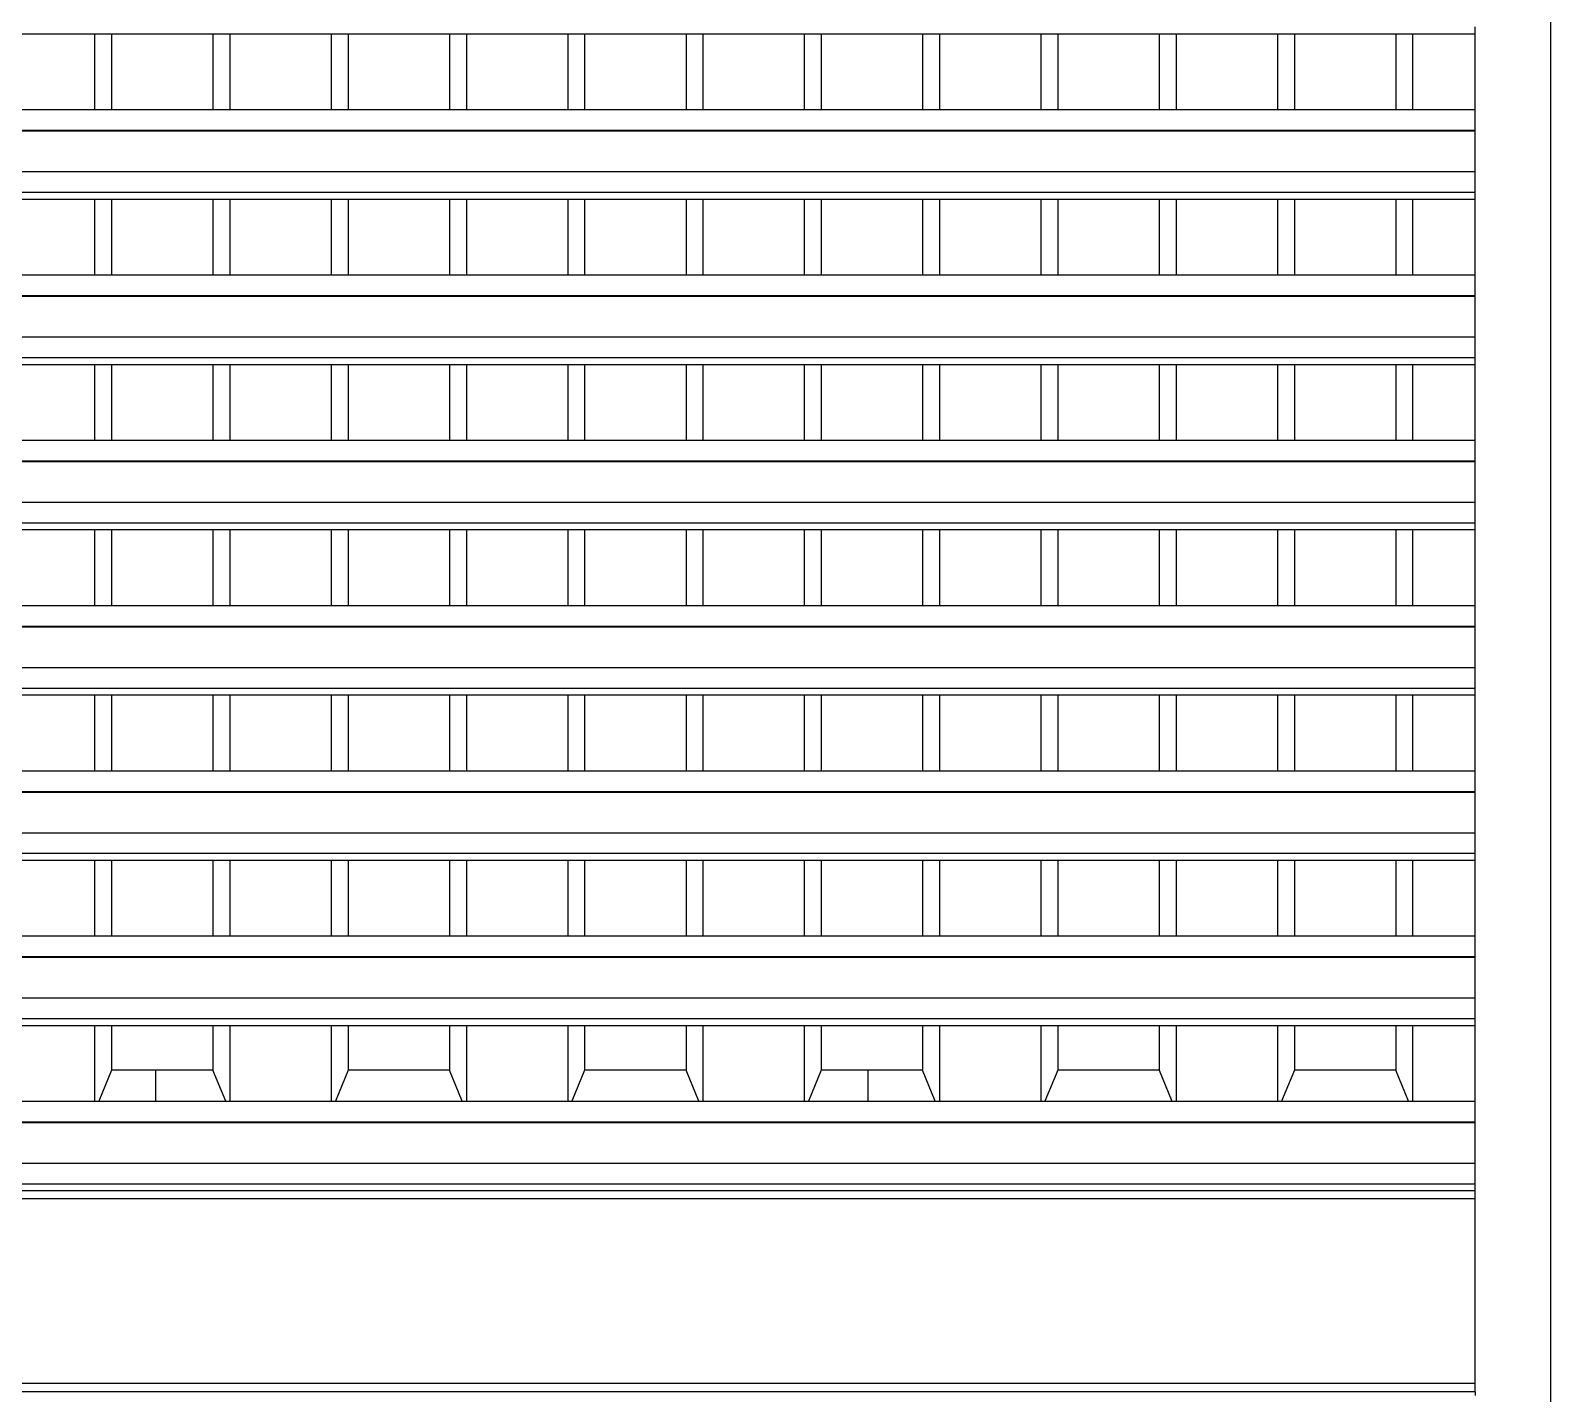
# Model space of a CAD drawing. Extents: x -92 to 92, y -11 to 21.
# Drawn here: x -49.084 to -47.269, y 14.386 to 16.013 of the extents above; entities that cross this region are included whole.
import ezdxf

# ---------------------------------------------------------------- set-up
doc = ezdxf.new("R2010")
doc.units = 0
doc.layers.get('0').update_dxf_attribs({"linetype": 'CONTINUOUS'})

msp = doc.modelspace()

# ---------------------------------------------------------------- linework, layer by layer
for p, q in [((-47.2687, 16.9527), (-47.2687, 11.0141)), ((-49.1279, 16.0093), (-49.0069, 16.0093)), ((-49.0069, 16.0093), (-49.0069, 15.9189)), ((-49.0069, 16.0093), (-48.9867, 16.0093)), ((-48.9867, 16.0093), (-48.9867, 15.9189)), ((-48.9867, 16.0093), (-48.8657, 16.0093)), ((-48.8657, 16.0093), (-48.8657, 15.9189)), ((-48.8657, 16.0093), (-48.8455, 16.0093)), ((-48.8455, 16.0093), (-48.8455, 15.9189)), ((-48.8455, 16.0093), (-48.7245, 16.0093)), ((-48.7245, 16.0093), (-48.7245, 15.9189)), ((-48.7245, 16.0093), (-48.7043, 16.0093)), ((-48.7043, 16.0093), (-48.7043, 15.9189)), ((-48.7043, 16.0093), (-48.5833, 16.0093)), ((-48.5833, 16.0093), (-48.5833, 15.9189)), ((-48.5833, 16.0093), (-48.5631, 16.0093)), ((-48.5631, 16.0093), (-48.5631, 15.9189)), ((-48.5631, 16.0093), (-48.4421, 16.0093)), ((-48.4421, 16.0093), (-48.4421, 15.9189)), ((-48.4421, 16.0093), (-48.4219, 16.0093)), ((-48.4219, 16.0093), (-48.4219, 15.9189)), ((-48.4219, 16.0093), (-48.3008, 16.0093)), ((-48.3008, 16.0093), (-48.3008, 15.9189)), ((-48.3008, 16.0093), (-48.2807, 16.0093)), ((-48.2807, 16.0093), (-48.2807, 15.9189)), ((-48.2807, 16.0093), (-48.1596, 16.0093)), ((-48.1596, 16.0093), (-48.1596, 15.9189)), ((-48.1596, 16.0093), (-48.1395, 16.0093)), ((-48.1395, 16.0093), (-48.1395, 15.9189)), ((-48.1395, 16.0093), (-48.0184, 16.0093)), ((-48.0184, 16.0093), (-48.0184, 15.9189)), ((-48.0184, 16.0093), (-47.9983, 16.0093)), ((-47.9983, 16.0093), (-47.9983, 15.9189)), ((-47.9983, 16.0093), (-47.8772, 16.0093)), ((-47.8772, 16.0093), (-47.8772, 15.9189)), ((-47.8772, 16.0093), (-47.8571, 16.0093)), ((-47.8571, 16.0093), (-47.8571, 15.9189)), ((-47.8571, 16.0093), (-47.736, 16.0093)), ((-47.736, 16.0093), (-47.736, 15.9189)), ((-47.736, 16.0093), (-47.7158, 16.0093)), ((-47.7158, 16.0093), (-47.7158, 15.9189)), ((-47.7158, 16.0093), (-47.5948, 16.0093)), ((-47.5948, 16.0093), (-47.5948, 15.9189)), ((-47.5948, 16.0093), (-47.5746, 16.0093)), ((-47.5746, 16.0093), (-47.5746, 15.9189)), ((-47.5746, 16.0093), (-47.4536, 16.0093)), ((-47.4536, 16.0093), (-47.4536, 15.9189)), ((-47.4536, 16.0093), (-47.4334, 16.0093)), ((-47.4334, 16.0093), (-47.4334, 15.9189)), ((-47.4334, 16.0093), (-47.3587, 16.0093)), ((-47.3587, 16.0093), (-47.3587, 16.0176)), ((-47.3587, 15.9189), (-47.3587, 16.0093)), ((-49.1279, 15.9189), (-49.0069, 15.9189)), ((-49.0069, 15.9189), (-48.9867, 15.9189)), ((-48.9867, 15.9189), (-48.8657, 15.9189)), ((-48.8657, 15.9189), (-48.8455, 15.9189)), ((-48.8455, 15.9189), (-48.7245, 15.9189)), ((-48.7245, 15.9189), (-48.7043, 15.9189)), ((-48.7043, 15.9189), (-48.5833, 15.9189)), ((-48.5833, 15.9189), (-48.5631, 15.9189)), ((-48.5631, 15.9189), (-48.4421, 15.9189)), ((-48.4421, 15.9189), (-48.4219, 15.9189)), ((-48.4219, 15.9189), (-48.3008, 15.9189)), ((-48.3008, 15.9189), (-48.2807, 15.9189)), ((-48.2807, 15.9189), (-48.1596, 15.9189)), ((-48.1596, 15.9189), (-48.1395, 15.9189)), ((-48.1395, 15.9189), (-48.0184, 15.9189)), ((-48.0184, 15.9189), (-47.9983, 15.9189)), ((-47.9983, 15.9189), (-47.8772, 15.9189)), ((-47.8772, 15.9189), (-47.8571, 15.9189)), ((-47.8571, 15.9189), (-47.736, 15.9189)), ((-47.736, 15.9189), (-47.7158, 15.9189)), ((-47.7158, 15.9189), (-47.5948, 15.9189)), ((-47.5948, 15.9189), (-47.5746, 15.9189)), ((-47.5746, 15.9189), (-47.4536, 15.9189)), ((-47.4536, 15.9189), (-47.4334, 15.9189)), ((-47.4334, 15.9189), (-47.3587, 15.9189)), ((-47.3587, 15.8943), (-47.3587, 15.9189)), ((-50.8987, 15.8943), (-47.3587, 15.8943)), ((-50.8987, 15.8934), (-47.3587, 15.8934)), ((-47.3587, 15.8934), (-47.3587, 15.8943)), ((-47.3587, 15.8449), (-47.3587, 15.8934)), ((-50.8987, 15.8449), (-47.3587, 15.8449)), ((-47.3587, 15.8203), (-47.3587, 15.8449)), ((-50.8987, 15.8203), (-47.3587, 15.8203)), ((-49.1279, 15.8121), (-49.0069, 15.8121)), ((-49.0069, 15.8121), (-49.0069, 15.7216)), ((-49.0069, 15.8121), (-48.9867, 15.8121)), ((-48.9867, 15.8121), (-48.9867, 15.7216)), ((-48.9867, 15.8121), (-48.8657, 15.8121)), ((-48.8657, 15.8121), (-48.8657, 15.7216)), ((-48.8657, 15.8121), (-48.8455, 15.8121)), ((-48.8455, 15.8121), (-48.8455, 15.7216)), ((-48.8455, 15.8121), (-48.7245, 15.8121)), ((-48.7245, 15.8121), (-48.7245, 15.7216)), ((-48.7245, 15.8121), (-48.7043, 15.8121)), ((-48.7043, 15.8121), (-48.7043, 15.7216)), ((-48.7043, 15.8121), (-48.5833, 15.8121)), ((-48.5833, 15.8121), (-48.5833, 15.7216)), ((-48.5833, 15.8121), (-48.5631, 15.8121)), ((-48.5631, 15.8121), (-48.5631, 15.7216)), ((-48.5631, 15.8121), (-48.4421, 15.8121)), ((-48.4421, 15.8121), (-48.4421, 15.7216)), ((-48.4421, 15.8121), (-48.4219, 15.8121)), ((-48.4219, 15.8121), (-48.4219, 15.7216)), ((-48.4219, 15.8121), (-48.3008, 15.8121)), ((-48.3008, 15.8121), (-48.3008, 15.7216)), ((-48.3008, 15.8121), (-48.2807, 15.8121)), ((-48.2807, 15.8121), (-48.2807, 15.7216)), ((-48.2807, 15.8121), (-48.1596, 15.8121)), ((-48.1596, 15.8121), (-48.1596, 15.7216)), ((-48.1596, 15.8121), (-48.1395, 15.8121)), ((-48.1395, 15.8121), (-48.1395, 15.7216)), ((-48.1395, 15.8121), (-48.0184, 15.8121)), ((-48.0184, 15.8121), (-48.0184, 15.7216)), ((-48.0184, 15.8121), (-47.9983, 15.8121)), ((-47.9983, 15.8121), (-47.9983, 15.7216)), ((-47.9983, 15.8121), (-47.8772, 15.8121)), ((-47.8772, 15.8121), (-47.8772, 15.7216)), ((-47.8772, 15.8121), (-47.8571, 15.8121)), ((-47.8571, 15.8121), (-47.8571, 15.7216)), ((-47.8571, 15.8121), (-47.736, 15.8121)), ((-47.736, 15.8121), (-47.736, 15.7216)), ((-47.736, 15.8121), (-47.7158, 15.8121)), ((-47.7158, 15.8121), (-47.7158, 15.7216)), ((-47.7158, 15.8121), (-47.5948, 15.8121)), ((-47.5948, 15.8121), (-47.5948, 15.7216)), ((-47.5948, 15.8121), (-47.5746, 15.8121)), ((-47.5746, 15.8121), (-47.5746, 15.7216)), ((-47.5746, 15.8121), (-47.4536, 15.8121)), ((-47.4536, 15.8121), (-47.4536, 15.7216)), ((-47.4536, 15.8121), (-47.4334, 15.8121)), ((-47.4334, 15.8121), (-47.4334, 15.7216)), ((-47.4334, 15.8121), (-47.3587, 15.8121)), ((-47.3587, 15.8121), (-47.3587, 15.8203)), ((-47.3587, 15.7216), (-47.3587, 15.8121)), ((-49.1279, 15.7216), (-49.0069, 15.7216)), ((-49.0069, 15.7216), (-48.9867, 15.7216)), ((-48.9867, 15.7216), (-48.8657, 15.7216)), ((-48.8657, 15.7216), (-48.8455, 15.7216)), ((-48.8455, 15.7216), (-48.7245, 15.7216)), ((-48.7245, 15.7216), (-48.7043, 15.7216)), ((-48.7043, 15.7216), (-48.5833, 15.7216)), ((-48.5833, 15.7216), (-48.5631, 15.7216)), ((-48.5631, 15.7216), (-48.4421, 15.7216)), ((-48.4421, 15.7216), (-48.4219, 15.7216)), ((-48.4219, 15.7216), (-48.3008, 15.7216)), ((-48.3008, 15.7216), (-48.2807, 15.7216)), ((-48.2807, 15.7216), (-48.1596, 15.7216)), ((-48.1596, 15.7216), (-48.1395, 15.7216)), ((-48.1395, 15.7216), (-48.0184, 15.7216)), ((-48.0184, 15.7216), (-47.9983, 15.7216)), ((-47.9983, 15.7216), (-47.8772, 15.7216)), ((-47.8772, 15.7216), (-47.8571, 15.7216)), ((-47.8571, 15.7216), (-47.736, 15.7216)), ((-47.736, 15.7216), (-47.7158, 15.7216)), ((-47.7158, 15.7216), (-47.5948, 15.7216)), ((-47.5948, 15.7216), (-47.5746, 15.7216)), ((-47.5746, 15.7216), (-47.4536, 15.7216)), ((-47.4536, 15.7216), (-47.4334, 15.7216)), ((-47.4334, 15.7216), (-47.3587, 15.7216)), ((-47.3587, 15.697), (-47.3587, 15.7216)), ((-50.8987, 15.697), (-47.3587, 15.697)), ((-50.8987, 15.6962), (-47.3587, 15.6962)), ((-47.3587, 15.6962), (-47.3587, 15.697)), ((-47.3587, 15.6477), (-47.3587, 15.6962)), ((-50.8987, 15.6477), (-47.3587, 15.6477)), ((-47.3587, 15.623), (-47.3587, 15.6477)), ((-50.8987, 15.623), (-47.3587, 15.623)), ((-49.1279, 15.6148), (-49.0069, 15.6148)), ((-49.0069, 15.6148), (-49.0069, 15.5244)), ((-49.0069, 15.6148), (-48.9867, 15.6148)), ((-48.9867, 15.6148), (-48.9867, 15.5244)), ((-48.9867, 15.6148), (-48.8657, 15.6148)), ((-48.8657, 15.6148), (-48.8657, 15.5244)), ((-48.8657, 15.6148), (-48.8455, 15.6148)), ((-48.8455, 15.6148), (-48.8455, 15.5244)), ((-48.8455, 15.6148), (-48.7245, 15.6148)), ((-48.7245, 15.6148), (-48.7245, 15.5244)), ((-48.7245, 15.6148), (-48.7043, 15.6148)), ((-48.7043, 15.6148), (-48.7043, 15.5244)), ((-48.7043, 15.6148), (-48.5833, 15.6148)), ((-48.5833, 15.6148), (-48.5833, 15.5244)), ((-48.5833, 15.6148), (-48.5631, 15.6148)), ((-48.5631, 15.6148), (-48.5631, 15.5244)), ((-48.5631, 15.6148), (-48.4421, 15.6148)), ((-48.4421, 15.6148), (-48.4421, 15.5244)), ((-48.4421, 15.6148), (-48.4219, 15.6148)), ((-48.4219, 15.6148), (-48.4219, 15.5244)), ((-48.4219, 15.6148), (-48.3008, 15.6148)), ((-48.3008, 15.6148), (-48.3008, 15.5244)), ((-48.3008, 15.6148), (-48.2807, 15.6148)), ((-48.2807, 15.6148), (-48.2807, 15.5244)), ((-48.2807, 15.6148), (-48.1596, 15.6148)), ((-48.1596, 15.6148), (-48.1596, 15.5244)), ((-48.1596, 15.6148), (-48.1395, 15.6148)), ((-48.1395, 15.6148), (-48.1395, 15.5244)), ((-48.1395, 15.6148), (-48.0184, 15.6148)), ((-48.0184, 15.6148), (-48.0184, 15.5244)), ((-48.0184, 15.6148), (-47.9983, 15.6148)), ((-47.9983, 15.6148), (-47.9983, 15.5244)), ((-47.9983, 15.6148), (-47.8772, 15.6148)), ((-47.8772, 15.6148), (-47.8772, 15.5244)), ((-47.8772, 15.6148), (-47.8571, 15.6148)), ((-47.8571, 15.6148), (-47.8571, 15.5244)), ((-47.8571, 15.6148), (-47.736, 15.6148)), ((-47.736, 15.6148), (-47.736, 15.5244)), ((-47.736, 15.6148), (-47.7158, 15.6148)), ((-47.7158, 15.6148), (-47.7158, 15.5244)), ((-47.7158, 15.6148), (-47.5948, 15.6148)), ((-47.5948, 15.6148), (-47.5948, 15.5244)), ((-47.5948, 15.6148), (-47.5746, 15.6148)), ((-47.5746, 15.6148), (-47.5746, 15.5244)), ((-47.5746, 15.6148), (-47.4536, 15.6148)), ((-47.4536, 15.6148), (-47.4536, 15.5244)), ((-47.4536, 15.6148), (-47.4334, 15.6148)), ((-47.4334, 15.6148), (-47.4334, 15.5244)), ((-47.4334, 15.6148), (-47.3587, 15.6148)), ((-47.3587, 15.6148), (-47.3587, 15.623)), ((-47.3587, 15.5244), (-47.3587, 15.6148)), ((-49.1279, 15.5244), (-49.0069, 15.5244)), ((-49.0069, 15.5244), (-48.9867, 15.5244)), ((-48.9867, 15.5244), (-48.8657, 15.5244)), ((-48.8657, 15.5244), (-48.8455, 15.5244)), ((-48.8455, 15.5244), (-48.7245, 15.5244)), ((-48.7245, 15.5244), (-48.7043, 15.5244)), ((-48.7043, 15.5244), (-48.5833, 15.5244)), ((-48.5833, 15.5244), (-48.5631, 15.5244)), ((-48.5631, 15.5244), (-48.4421, 15.5244)), ((-48.4421, 15.5244), (-48.4219, 15.5244)), ((-48.4219, 15.5244), (-48.3008, 15.5244)), ((-48.3008, 15.5244), (-48.2807, 15.5244)), ((-48.2807, 15.5244), (-48.1596, 15.5244)), ((-48.1596, 15.5244), (-48.1395, 15.5244)), ((-48.1395, 15.5244), (-48.0184, 15.5244)), ((-48.0184, 15.5244), (-47.9983, 15.5244)), ((-47.9983, 15.5244), (-47.8772, 15.5244)), ((-47.8772, 15.5244), (-47.8571, 15.5244)), ((-47.8571, 15.5244), (-47.736, 15.5244)), ((-47.736, 15.5244), (-47.7158, 15.5244)), ((-47.7158, 15.5244), (-47.5948, 15.5244)), ((-47.5948, 15.5244), (-47.5746, 15.5244)), ((-47.5746, 15.5244), (-47.4536, 15.5244)), ((-47.4536, 15.5244), (-47.4334, 15.5244)), ((-47.4334, 15.5244), (-47.3587, 15.5244)), ((-47.3587, 15.4997), (-47.3587, 15.5244)), ((-50.8987, 15.4997), (-47.3587, 15.4997)), ((-47.3587, 15.4989), (-47.3587, 15.4997)), ((-50.8987, 15.4989), (-47.3587, 15.4989)), ((-47.3587, 15.4504), (-47.3587, 15.4989)), ((-50.8987, 15.4504), (-47.3587, 15.4504)), ((-47.3587, 15.4257), (-47.3587, 15.4504)), ((-50.8987, 15.4257), (-47.3587, 15.4257)), ((-49.1279, 15.4175), (-49.0069, 15.4175)), ((-49.0069, 15.4175), (-49.0069, 15.3271)), ((-49.0069, 15.4175), (-48.9867, 15.4175)), ((-48.9867, 15.4175), (-48.9867, 15.3271)), ((-48.9867, 15.4175), (-48.8657, 15.4175)), ((-48.8657, 15.4175), (-48.8657, 15.3271)), ((-48.8657, 15.4175), (-48.8455, 15.4175)), ((-48.8455, 15.4175), (-48.8455, 15.3271)), ((-48.8455, 15.4175), (-48.7245, 15.4175)), ((-48.7245, 15.4175), (-48.7245, 15.3271)), ((-48.7245, 15.4175), (-48.7043, 15.4175)), ((-48.7043, 15.4175), (-48.7043, 15.3271)), ((-48.7043, 15.4175), (-48.5833, 15.4175)), ((-48.5833, 15.4175), (-48.5833, 15.3271)), ((-48.5833, 15.4175), (-48.5631, 15.4175)), ((-48.5631, 15.4175), (-48.5631, 15.3271)), ((-48.5631, 15.4175), (-48.4421, 15.4175)), ((-48.4421, 15.4175), (-48.4421, 15.3271)), ((-48.4421, 15.4175), (-48.4219, 15.4175)), ((-48.4219, 15.4175), (-48.4219, 15.3271)), ((-48.4219, 15.4175), (-48.3008, 15.4175)), ((-48.3008, 15.4175), (-48.3008, 15.3271)), ((-48.3008, 15.4175), (-48.2807, 15.4175)), ((-48.2807, 15.4175), (-48.2807, 15.3271)), ((-48.2807, 15.4175), (-48.1596, 15.4175)), ((-48.1596, 15.4175), (-48.1596, 15.3271)), ((-48.1596, 15.4175), (-48.1395, 15.4175)), ((-48.1395, 15.4175), (-48.1395, 15.3271)), ((-48.1395, 15.4175), (-48.0184, 15.4175)), ((-48.0184, 15.4175), (-48.0184, 15.3271)), ((-48.0184, 15.4175), (-47.9983, 15.4175)), ((-47.9983, 15.4175), (-47.9983, 15.3271)), ((-47.9983, 15.4175), (-47.8772, 15.4175)), ((-47.8772, 15.4175), (-47.8772, 15.3271)), ((-47.8772, 15.4175), (-47.8571, 15.4175)), ((-47.8571, 15.4175), (-47.8571, 15.3271)), ((-47.8571, 15.4175), (-47.736, 15.4175)), ((-47.736, 15.4175), (-47.736, 15.3271)), ((-47.736, 15.4175), (-47.7158, 15.4175)), ((-47.7158, 15.4175), (-47.7158, 15.3271)), ((-47.7158, 15.4175), (-47.5948, 15.4175)), ((-47.5948, 15.4175), (-47.5948, 15.3271)), ((-47.5948, 15.4175), (-47.5746, 15.4175)), ((-47.5746, 15.4175), (-47.5746, 15.3271)), ((-47.5746, 15.4175), (-47.4536, 15.4175)), ((-47.4536, 15.4175), (-47.4536, 15.3271)), ((-47.4536, 15.4175), (-47.4334, 15.4175)), ((-47.4334, 15.4175), (-47.4334, 15.3271)), ((-47.4334, 15.4175), (-47.3587, 15.4175)), ((-47.3587, 15.4175), (-47.3587, 15.4257)), ((-47.3587, 15.3271), (-47.3587, 15.4175)), ((-49.1279, 15.3271), (-49.0069, 15.3271)), ((-49.0069, 15.3271), (-48.9867, 15.3271)), ((-48.9867, 15.3271), (-48.8657, 15.3271)), ((-48.8657, 15.3271), (-48.8455, 15.3271)), ((-48.8455, 15.3271), (-48.7245, 15.3271)), ((-48.7245, 15.3271), (-48.7043, 15.3271)), ((-48.7043, 15.3271), (-48.5833, 15.3271)), ((-48.5833, 15.3271), (-48.5631, 15.3271)), ((-48.5631, 15.3271), (-48.4421, 15.3271)), ((-48.4421, 15.3271), (-48.4219, 15.3271)), ((-48.4219, 15.3271), (-48.3008, 15.3271)), ((-48.3008, 15.3271), (-48.2807, 15.3271)), ((-48.2807, 15.3271), (-48.1596, 15.3271)), ((-48.1596, 15.3271), (-48.1395, 15.3271)), ((-48.1395, 15.3271), (-48.0184, 15.3271)), ((-48.0184, 15.3271), (-47.9983, 15.3271)), ((-47.9983, 15.3271), (-47.8772, 15.3271)), ((-47.8772, 15.3271), (-47.8571, 15.3271)), ((-47.8571, 15.3271), (-47.736, 15.3271)), ((-47.736, 15.3271), (-47.7158, 15.3271)), ((-47.7158, 15.3271), (-47.5948, 15.3271)), ((-47.5948, 15.3271), (-47.5746, 15.3271)), ((-47.5746, 15.3271), (-47.4536, 15.3271)), ((-47.4536, 15.3271), (-47.4334, 15.3271)), ((-47.4334, 15.3271), (-47.3587, 15.3271)), ((-47.3587, 15.3024), (-47.3587, 15.3271)), ((-50.8987, 15.3024), (-47.3587, 15.3024)), ((-50.8987, 15.3016), (-47.3587, 15.3016)), ((-47.3587, 15.3016), (-47.3587, 15.3024)), ((-47.3587, 15.2531), (-47.3587, 15.3016)), ((-50.8987, 15.2531), (-47.3587, 15.2531)), ((-47.3587, 15.2284), (-47.3587, 15.2531)), ((-50.8987, 15.2284), (-47.3587, 15.2284)), ((-47.3587, 15.2202), (-47.3587, 15.2284)), ((-49.1279, 15.2202), (-49.0069, 15.2202)), ((-49.0069, 15.2202), (-49.0069, 15.1298)), ((-49.0069, 15.2202), (-48.9867, 15.2202)), ((-48.9867, 15.2202), (-48.9867, 15.1298)), ((-48.9867, 15.2202), (-48.8657, 15.2202)), ((-48.8657, 15.2202), (-48.8657, 15.1298)), ((-48.8657, 15.2202), (-48.8455, 15.2202)), ((-48.8455, 15.2202), (-48.8455, 15.1298)), ((-48.8455, 15.2202), (-48.7245, 15.2202)), ((-48.7245, 15.2202), (-48.7245, 15.1298)), ((-48.7245, 15.2202), (-48.7043, 15.2202)), ((-48.7043, 15.2202), (-48.7043, 15.1298)), ((-48.7043, 15.2202), (-48.5833, 15.2202)), ((-48.5833, 15.2202), (-48.5833, 15.1298)), ((-48.5833, 15.2202), (-48.5631, 15.2202)), ((-48.5631, 15.2202), (-48.5631, 15.1298)), ((-48.5631, 15.2202), (-48.4421, 15.2202)), ((-48.4421, 15.2202), (-48.4421, 15.1298)), ((-48.4421, 15.2202), (-48.4219, 15.2202)), ((-48.4219, 15.2202), (-48.4219, 15.1298)), ((-48.4219, 15.2202), (-48.3008, 15.2202)), ((-48.3008, 15.2202), (-48.3008, 15.1298)), ((-48.3008, 15.2202), (-48.2807, 15.2202)), ((-48.2807, 15.2202), (-48.2807, 15.1298)), ((-48.2807, 15.2202), (-48.1596, 15.2202)), ((-48.1596, 15.2202), (-48.1596, 15.1298)), ((-48.1596, 15.2202), (-48.1395, 15.2202)), ((-48.1395, 15.2202), (-48.1395, 15.1298)), ((-48.1395, 15.2202), (-48.0184, 15.2202)), ((-48.0184, 15.2202), (-48.0184, 15.1298)), ((-48.0184, 15.2202), (-47.9983, 15.2202)), ((-47.9983, 15.2202), (-47.9983, 15.1298)), ((-47.9983, 15.2202), (-47.8772, 15.2202)), ((-47.8772, 15.2202), (-47.8772, 15.1298)), ((-47.8772, 15.2202), (-47.8571, 15.2202)), ((-47.8571, 15.2202), (-47.8571, 15.1298)), ((-47.8571, 15.2202), (-47.736, 15.2202)), ((-47.736, 15.2202), (-47.736, 15.1298)), ((-47.736, 15.2202), (-47.7158, 15.2202)), ((-47.7158, 15.2202), (-47.7158, 15.1298)), ((-47.7158, 15.2202), (-47.5948, 15.2202)), ((-47.5948, 15.2202), (-47.5948, 15.1298)), ((-47.5948, 15.2202), (-47.5746, 15.2202)), ((-47.5746, 15.2202), (-47.5746, 15.1298)), ((-47.5746, 15.2202), (-47.4536, 15.2202)), ((-47.4536, 15.2202), (-47.4536, 15.1298)), ((-47.4536, 15.2202), (-47.4334, 15.2202)), ((-47.4334, 15.2202), (-47.4334, 15.1298)), ((-47.4334, 15.2202), (-47.3587, 15.2202)), ((-47.3587, 15.1298), (-47.3587, 15.2202)), ((-49.1279, 15.1298), (-49.0069, 15.1298)), ((-49.0069, 15.1298), (-48.9867, 15.1298)), ((-48.9867, 15.1298), (-48.8657, 15.1298)), ((-48.8657, 15.1298), (-48.8455, 15.1298)), ((-48.8455, 15.1298), (-48.7245, 15.1298)), ((-48.7245, 15.1298), (-48.7043, 15.1298)), ((-48.7043, 15.1298), (-48.5833, 15.1298)), ((-48.5833, 15.1298), (-48.5631, 15.1298)), ((-48.5631, 15.1298), (-48.4421, 15.1298)), ((-48.4421, 15.1298), (-48.4219, 15.1298)), ((-48.4219, 15.1298), (-48.3008, 15.1298)), ((-48.3008, 15.1298), (-48.2807, 15.1298)), ((-48.2807, 15.1298), (-48.1596, 15.1298)), ((-48.1596, 15.1298), (-48.1395, 15.1298)), ((-48.1395, 15.1298), (-48.0184, 15.1298)), ((-48.0184, 15.1298), (-47.9983, 15.1298)), ((-47.9983, 15.1298), (-47.8772, 15.1298)), ((-47.8772, 15.1298), (-47.8571, 15.1298)), ((-47.8571, 15.1298), (-47.736, 15.1298)), ((-47.736, 15.1298), (-47.7158, 15.1298)), ((-47.7158, 15.1298), (-47.5948, 15.1298)), ((-47.5948, 15.1298), (-47.5746, 15.1298)), ((-47.5746, 15.1298), (-47.4536, 15.1298)), ((-47.4536, 15.1298), (-47.4334, 15.1298)), ((-47.4334, 15.1298), (-47.3587, 15.1298)), ((-47.3587, 15.1051), (-47.3587, 15.1298)), ((-50.8987, 15.1051), (-47.3587, 15.1051)), ((-50.8987, 15.1043), (-47.3587, 15.1043)), ((-47.3587, 15.1043), (-47.3587, 15.1051)), ((-47.3587, 15.0558), (-47.3587, 15.1043)), ((-50.8987, 15.0558), (-47.3587, 15.0558)), ((-47.3587, 15.0312), (-47.3587, 15.0558)), ((-50.8987, 15.0312), (-47.3587, 15.0312)), ((-47.3587, 15.0229), (-47.3587, 15.0312)), ((-49.1279, 15.0229), (-49.0069, 15.0229)), ((-49.0069, 15.0229), (-49.0069, 14.9325)), ((-49.0069, 15.0229), (-48.9867, 15.0229)), ((-48.9867, 15.0229), (-48.9867, 14.9325)), ((-48.9867, 15.0229), (-48.8657, 15.0229)), ((-48.8657, 15.0229), (-48.8657, 14.9325)), ((-48.8657, 15.0229), (-48.8455, 15.0229)), ((-48.8455, 15.0229), (-48.8455, 14.9325)), ((-48.8455, 15.0229), (-48.7245, 15.0229)), ((-48.7245, 15.0229), (-48.7245, 14.9325)), ((-48.7245, 15.0229), (-48.7043, 15.0229)), ((-48.7043, 15.0229), (-48.7043, 14.9325)), ((-48.7043, 15.0229), (-48.5833, 15.0229)), ((-48.5833, 15.0229), (-48.5833, 14.9325)), ((-48.5833, 15.0229), (-48.5631, 15.0229)), ((-48.5631, 15.0229), (-48.5631, 14.9325)), ((-48.5631, 15.0229), (-48.4421, 15.0229)), ((-48.4421, 15.0229), (-48.4421, 14.9325)), ((-48.4421, 15.0229), (-48.4219, 15.0229)), ((-48.4219, 15.0229), (-48.4219, 14.9325)), ((-48.4219, 15.0229), (-48.3008, 15.0229)), ((-48.3008, 15.0229), (-48.3008, 14.9325)), ((-48.3008, 15.0229), (-48.2807, 15.0229)), ((-48.2807, 15.0229), (-48.2807, 14.9325)), ((-48.2807, 15.0229), (-48.1596, 15.0229)), ((-48.1596, 15.0229), (-48.1596, 14.9325)), ((-48.1596, 15.0229), (-48.1395, 15.0229)), ((-48.1395, 15.0229), (-48.1395, 14.9325)), ((-48.1395, 15.0229), (-48.0184, 15.0229)), ((-48.0184, 15.0229), (-48.0184, 14.9325)), ((-48.0184, 15.0229), (-47.9983, 15.0229)), ((-47.9983, 15.0229), (-47.9983, 14.9325)), ((-47.9983, 15.0229), (-47.8772, 15.0229)), ((-47.8772, 15.0229), (-47.8772, 14.9325)), ((-47.8772, 15.0229), (-47.8571, 15.0229)), ((-47.8571, 15.0229), (-47.8571, 14.9325)), ((-47.8571, 15.0229), (-47.736, 15.0229)), ((-47.736, 15.0229), (-47.736, 14.9325)), ((-47.736, 15.0229), (-47.7158, 15.0229)), ((-47.7158, 15.0229), (-47.7158, 14.9325)), ((-47.7158, 15.0229), (-47.5948, 15.0229)), ((-47.5948, 15.0229), (-47.5948, 14.9325)), ((-47.5948, 15.0229), (-47.5746, 15.0229)), ((-47.5746, 15.0229), (-47.5746, 14.9325)), ((-47.5746, 15.0229), (-47.4536, 15.0229)), ((-47.4536, 15.0229), (-47.4536, 14.9325)), ((-47.4536, 15.0229), (-47.4334, 15.0229)), ((-47.4334, 15.0229), (-47.4334, 14.9325)), ((-47.4334, 15.0229), (-47.3587, 15.0229)), ((-47.3587, 14.9325), (-47.3587, 15.0229)), ((-49.1279, 14.9325), (-49.0069, 14.9325)), ((-49.0069, 14.9325), (-48.9867, 14.9325)), ((-48.9867, 14.9325), (-48.8657, 14.9325)), ((-48.8657, 14.9325), (-48.8455, 14.9325)), ((-48.8455, 14.9325), (-48.7245, 14.9325)), ((-48.7245, 14.9325), (-48.7043, 14.9325)), ((-48.7043, 14.9325), (-48.5833, 14.9325)), ((-48.5833, 14.9325), (-48.5631, 14.9325)), ((-48.5631, 14.9325), (-48.4421, 14.9325)), ((-48.4421, 14.9325), (-48.4219, 14.9325)), ((-48.4219, 14.9325), (-48.3008, 14.9325)), ((-48.3008, 14.9325), (-48.2807, 14.9325)), ((-48.2807, 14.9325), (-48.1596, 14.9325)), ((-48.1596, 14.9325), (-48.1395, 14.9325)), ((-48.1395, 14.9325), (-48.0184, 14.9325)), ((-48.0184, 14.9325), (-47.9983, 14.9325)), ((-47.9983, 14.9325), (-47.8772, 14.9325)), ((-47.8772, 14.9325), (-47.8571, 14.9325)), ((-47.8571, 14.9325), (-47.736, 14.9325)), ((-47.736, 14.9325), (-47.7158, 14.9325)), ((-47.7158, 14.9325), (-47.5948, 14.9325)), ((-47.5948, 14.9325), (-47.5746, 14.9325)), ((-47.5746, 14.9325), (-47.4536, 14.9325)), ((-47.4536, 14.9325), (-47.4334, 14.9325)), ((-47.4334, 14.9325), (-47.3587, 14.9325)), ((-47.3587, 14.9079), (-47.3587, 14.9325)), ((-50.8987, 14.9079), (-47.3587, 14.9079)), ((-50.8987, 14.907), (-47.3587, 14.907)), ((-47.3587, 14.907), (-47.3587, 14.9079)), ((-47.3587, 14.8585), (-47.3587, 14.907)), ((-50.8987, 14.8585), (-47.3587, 14.8585)), ((-47.3587, 14.8339), (-47.3587, 14.8585)), ((-50.8987, 14.8339), (-47.3587, 14.8339)), ((-47.3587, 14.8257), (-47.3587, 14.8339)), ((-49.1279, 14.8257), (-49.0069, 14.8257)), ((-49.0069, 14.8257), (-49.0069, 14.7352)), ((-49.0069, 14.8257), (-48.9867, 14.8257)), ((-48.9867, 14.8257), (-48.9867, 14.7725)), ((-48.9867, 14.8257), (-48.8657, 14.8257)), ((-48.8657, 14.8257), (-48.8657, 14.7725)), ((-48.8657, 14.8257), (-48.8455, 14.8257)), ((-48.8455, 14.8257), (-48.8455, 14.7352)), ((-48.8455, 14.8257), (-48.7245, 14.8257)), ((-48.7245, 14.8257), (-48.7245, 14.7352)), ((-48.7245, 14.8257), (-48.7043, 14.8257)), ((-48.7043, 14.8257), (-48.7043, 14.7725)), ((-48.7043, 14.8257), (-48.5833, 14.8257)), ((-48.5833, 14.8257), (-48.5833, 14.7725)), ((-48.5833, 14.8257), (-48.5631, 14.8257)), ((-48.5631, 14.8257), (-48.5631, 14.7352)), ((-48.5631, 14.8257), (-48.4421, 14.8257)), ((-48.4421, 14.8257), (-48.4421, 14.7352)), ((-48.4421, 14.8257), (-48.4219, 14.8257)), ((-48.4219, 14.8257), (-48.4219, 14.7725)), ((-48.4219, 14.8257), (-48.3008, 14.8257)), ((-48.3008, 14.8257), (-48.3008, 14.7725)), ((-48.3008, 14.8257), (-48.2807, 14.8257)), ((-48.2807, 14.8257), (-48.2807, 14.7352)), ((-48.2807, 14.8257), (-48.1596, 14.8257)), ((-48.1596, 14.8257), (-48.1596, 14.7352)), ((-48.1596, 14.8257), (-48.1395, 14.8257)), ((-48.1395, 14.8257), (-48.1395, 14.7725)), ((-48.1395, 14.8257), (-48.0184, 14.8257)), ((-48.0184, 14.8257), (-48.0184, 14.7725)), ((-48.0184, 14.8257), (-47.9983, 14.8257)), ((-47.9983, 14.8257), (-47.9983, 14.7352)), ((-47.9983, 14.8257), (-47.8772, 14.8257)), ((-47.8772, 14.8257), (-47.8772, 14.7352)), ((-47.8772, 14.8257), (-47.8571, 14.8257)), ((-47.8571, 14.8257), (-47.8571, 14.7725)), ((-47.8571, 14.8257), (-47.736, 14.8257)), ((-47.736, 14.8257), (-47.736, 14.7725)), ((-47.736, 14.8257), (-47.7158, 14.8257)), ((-47.7158, 14.8257), (-47.7158, 14.7352)), ((-47.7158, 14.8257), (-47.5948, 14.8257)), ((-47.5948, 14.8257), (-47.5948, 14.7352)), ((-47.5948, 14.8257), (-47.5746, 14.8257)), ((-47.5746, 14.8257), (-47.5746, 14.7725)), ((-47.5746, 14.8257), (-47.4536, 14.8257)), ((-47.4536, 14.8257), (-47.4536, 14.7725)), ((-47.4536, 14.8257), (-47.4334, 14.8257)), ((-47.4334, 14.8257), (-47.4334, 14.7352)), ((-47.4334, 14.8257), (-47.3587, 14.8257)), ((-47.3587, 14.7352), (-47.3587, 14.8257)), ((-48.9867, 14.7725), (-49.002, 14.7352)), ((-48.9337, 14.7725), (-48.9867, 14.7725)), ((-48.9337, 14.7352), (-48.9337, 14.7725)), ((-48.8657, 14.7725), (-48.9337, 14.7725)), ((-48.8504, 14.7352), (-48.8657, 14.7725)), ((-48.7043, 14.7725), (-48.7195, 14.7352)), ((-48.5833, 14.7725), (-48.7043, 14.7725)), ((-48.568, 14.7352), (-48.5833, 14.7725)), ((-48.4219, 14.7725), (-48.4371, 14.7352)), ((-48.3008, 14.7725), (-48.4219, 14.7725)), ((-48.2856, 14.7352), (-48.3008, 14.7725)), ((-48.1395, 14.7725), (-48.1547, 14.7352)), ((-48.0837, 14.7725), (-48.1395, 14.7725)), ((-48.0837, 14.7725), (-48.0837, 14.7352)), ((-48.0184, 14.7725), (-48.0837, 14.7725)), ((-48.0032, 14.7352), (-48.0184, 14.7725)), ((-47.8571, 14.7725), (-47.8723, 14.7352)), ((-47.736, 14.7725), (-47.8571, 14.7725)), ((-47.736, 14.7725), (-47.7208, 14.7352)), ((-47.5746, 14.7725), (-47.5899, 14.7352)), ((-47.4536, 14.7725), (-47.5746, 14.7725)), ((-47.4384, 14.7352), (-47.4536, 14.7725)), ((-49.1279, 14.7352), (-49.0069, 14.7352)), ((-49.0069, 14.7352), (-49.002, 14.7352)), ((-49.002, 14.7352), (-48.9337, 14.7352)), ((-48.9337, 14.7352), (-48.8504, 14.7352)), ((-48.8504, 14.7352), (-48.8455, 14.7352)), ((-48.8455, 14.7352), (-48.7245, 14.7352)), ((-48.7245, 14.7352), (-48.7195, 14.7352)), ((-48.7195, 14.7352), (-48.568, 14.7352)), ((-48.568, 14.7352), (-48.5631, 14.7352)), ((-48.5631, 14.7352), (-48.4421, 14.7352)), ((-48.4421, 14.7352), (-48.4371, 14.7352)), ((-48.4371, 14.7352), (-48.2856, 14.7352)), ((-48.2856, 14.7352), (-48.2807, 14.7352)), ((-48.2807, 14.7352), (-48.1596, 14.7352)), ((-48.1596, 14.7352), (-48.1547, 14.7352)), ((-48.1547, 14.7352), (-48.0837, 14.7352)), ((-48.0837, 14.7352), (-48.0032, 14.7352)), ((-48.0032, 14.7352), (-47.9983, 14.7352)), ((-47.9983, 14.7352), (-47.8772, 14.7352)), ((-47.8772, 14.7352), (-47.8723, 14.7352)), ((-47.8723, 14.7352), (-47.7208, 14.7352)), ((-47.7208, 14.7352), (-47.7158, 14.7352)), ((-47.7158, 14.7352), (-47.5948, 14.7352)), ((-47.5948, 14.7352), (-47.5899, 14.7352)), ((-47.5899, 14.7352), (-47.4384, 14.7352)), ((-47.4384, 14.7352), (-47.4334, 14.7352)), ((-47.4334, 14.7352), (-47.3587, 14.7352)), ((-47.3587, 14.7106), (-47.3587, 14.7352)), ((-50.8987, 14.7106), (-47.3587, 14.7106)), ((-50.8987, 14.7098), (-47.3587, 14.7098)), ((-47.3587, 14.7098), (-47.3587, 14.7106)), ((-47.3587, 14.6613), (-47.3587, 14.7098)), ((-50.8987, 14.6613), (-47.3587, 14.6613)), ((-47.3587, 14.6366), (-47.3587, 14.6613)), ((-50.8987, 14.6366), (-47.3587, 14.6366)), ((-47.3587, 14.6284), (-50.8987, 14.6284)), ((-47.3587, 14.6284), (-47.3587, 14.6366)), ((-47.3587, 14.6186), (-47.3587, 14.6284)), ((-47.3587, 14.6186), (-50.8987, 14.6186)), ((-47.3587, 14.3982), (-47.3587, 14.6186)), ((-47.3587, 14.3982), (-50.8987, 14.3982)), ((-47.3587, 14.3884), (-47.3587, 14.3982)), ((-47.3587, 14.3884), (-50.8987, 14.3884)), ((-47.3587, 14.3884), (-47.3587, 14.3841))]:
    msp.add_line(p, q)

doc.saveas('drawing.dxf')
